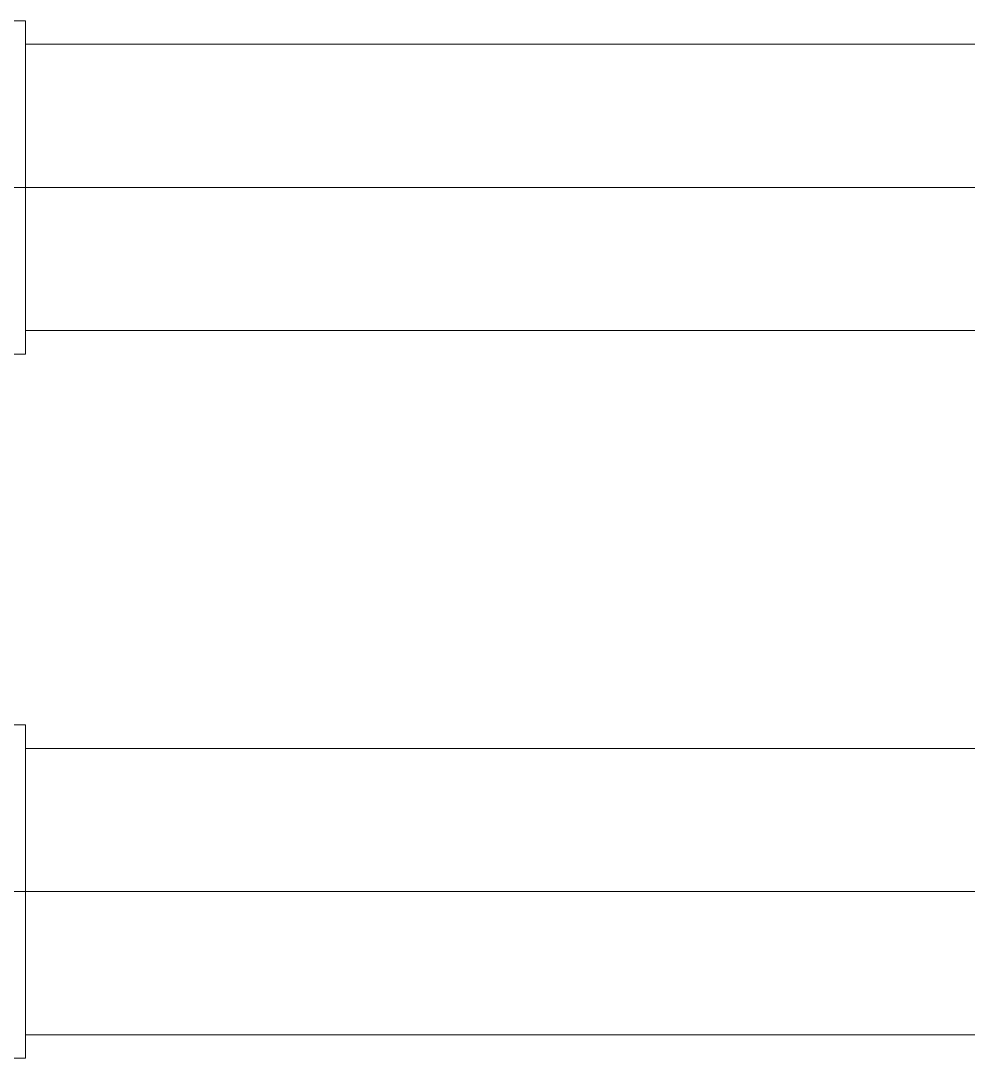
# Model space of a CAD drawing. Header units: millimetres. Extents: x 89978 to 501025, y -351975 to 835730.
# Drawn here: x 319422 to 321441, y -295286 to -293076 of the extents above; entities that cross this region are included whole.
import ezdxf

# ---------------------------------------------------------------- set-up
doc = ezdxf.new("R2010")
doc.units = ezdxf.units.MM
doc.header["$LTSCALE"] = 150
doc.layers.add('------00 Switch Gear_GIS', color=3, linetype='Continuous')

# ---------------------------------------------------------------- blocks, each defined once
blk = doc.blocks.new('X-1F-PLAN$0$GIS(2)')
at = {"layer": '------00 Switch Gear_GIS', "linetype": 'Continuous', "lineweight": 13}
for p, q in [((7658.3, 5048.6), (7603.3, 5048.6)), ((7658.3, 5048.6), (7658.3, 4338.6)), ((7658.3, 4998.6), (10598.3, 4998.6)), ((15128.3, 4693.6), (0, 4693.6)), ((7658.3, 4388.6), (10598.3, 4388.6)), ((7658.3, 4338.6), (7603.3, 4338.6)), ((7658.3, 3548.6), (7603.3, 3548.6)), ((7658.3, 3548.6), (7658.3, 2838.6)), ((7658.3, 3498.6), (10598.3, 3498.6)), ((2297.3, 3193.6), (12672.5, 3193.6)), ((7658.3, 2888.6), (10598.3, 2888.6)), ((7658.3, 2838.6), (7603.3, 2838.6))]:
    blk.add_line(p, q, dxfattribs=at)

msp = doc.modelspace()

# ---------------------------------------------------------------- linework, layer by layer
at = {"layer": '------00 Switch Gear_GIS', "linetype": 'Continuous', "lineweight": 13}
for p, q in [((319432, -293076.1), (319377, -293076.1)), ((319432, -293076.1), (319432, -293786.1)), ((319432, -293126.1), (322372, -293126.1)), ((326902, -293431.1), (311773.7, -293431.1)), ((319432, -293736.1), (322372, -293736.1)), ((319432, -293786.1), (319377, -293786.1)), ((319432, -294576.1), (319377, -294576.1)), ((319432, -294576.1), (319432, -295286.1)), ((319432, -294626.1), (322372, -294626.1)), ((314071, -294931.1), (324446.2, -294931.1)), ((319432, -295236.1), (322372, -295236.1)), ((319432, -295286.1), (319377, -295286.1))]:
    msp.add_line(p, q, dxfattribs=at)

# ---------------------------------------------------------------- block references
at = {"layer": '------00 Switch Gear_GIS', "color": 3}
msp.add_blockref('X-1F-PLAN$0$GIS(2)', (311773.7, -298124.6), dxfattribs=at)

doc.saveas('drawing.dxf')
